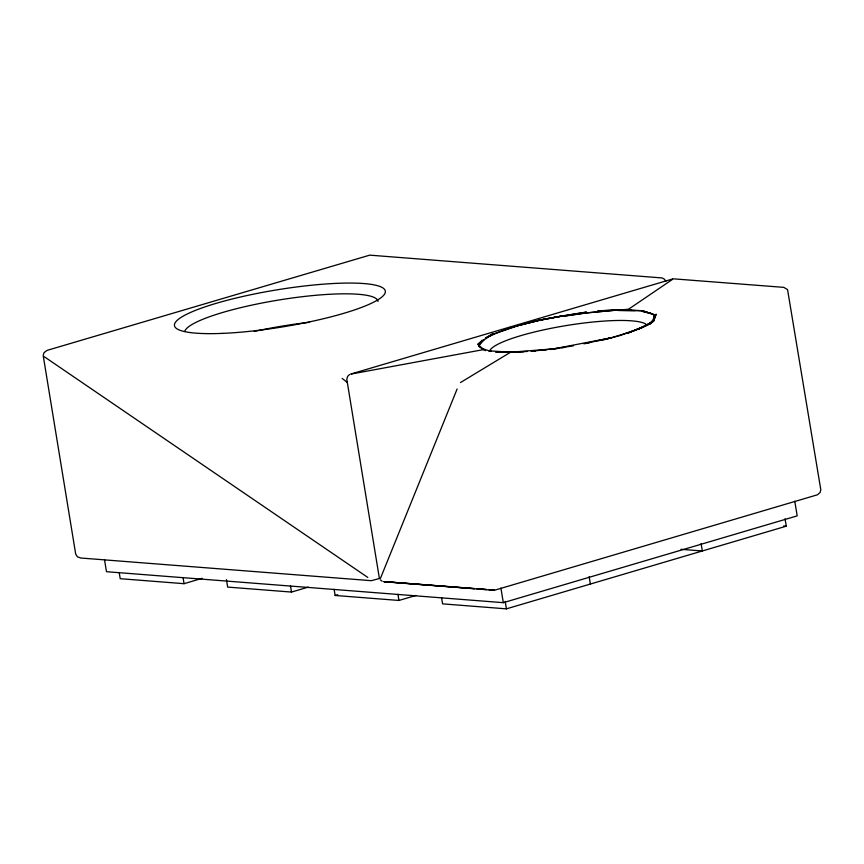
<?xml version="1.0" encoding="UTF-8"?>
<svg xmlns="http://www.w3.org/2000/svg" width="864" height="864" viewBox="0 0 864 864"><rect width="100%" height="100%" fill="white"/><g stroke="black" fill="none" stroke-linecap="round" stroke-linejoin="round"><path stroke-width="1.3" d="M655.106 317.855L655.42 314.464L653.584 321.138L650.592 323.644L628.366 332.953L650.592 323.644L656.23 314.248L653.584 321.138L645.019 326.138L647.341 324.994M380.408 578.459L457.132 388.973M482.339 340.157L478.019 344.142L479.034 346.313L483.289 349.639L351.281 374.026M651.532 322.315L648.464 324.4L652.352 321.062M648.464 324.4L652.828 321.419L645.062 326.095M628.225 309.442L597.974 310.878L628.225 309.442L673.132 278.953M349.564 374.522L347.63 376.337L346.799 379.296L379.296 577.822M460.48 382.547L510.559 352.231L553.63 348.862L573.404 345.827M564.214 315.608L586.537 312.088L539.428 319.972L508.507 328.039L539.708 320.263L561.611 316.094C535.896 320.393 509.598 325.901 486.313 337.91M485.341 338.105L492.815 333.742L478.019 344.142L483.289 349.639M485.492 338.148L493.517 333.904M603.601 339.833L620.298 335.48L643.95 326.754L638.042 329.368L653.584 321.138M638.021 329.357L643.95 326.754M636.854 329.886L610.848 337.943L597.974 340.74M350.73 374.058L672.592 278.986M119.2 572.519L120.215 578.696L184.043 583.686L202.133 578.34M226.454 579.668L227.664 587.088L291.503 592.067L308.297 587.11M334.109 589.291L335.124 595.469L337.705 594.713M335.124 595.469L398.952 600.458L415.746 595.501M495.007 590.101L817.495 494.78L820.152 492.415L820.8 489.715L787.558 289.613L783.81 287.366L674.05 278.878M104.522 559.721L106.477 571.698L503.312 602.672L797.18 515.873L794.783 501.239M441.569 597.683L442.573 603.86L506.412 608.85L786.283 526.176L785.063 518.767M379.307 578.556L371.282 580.684L81.011 558.036L77.512 556.913L75.697 554.126L43.2 355.601L44.032 352.631L47.142 350.363L369.727 255.15L662.008 277.938L664.427 279.169L665.874 281.405M583.87 343.796L611.215 337.813L553.63 348.862L531.166 351.281M585.09 343.548L591.527 342.144M518.476 325.469L539.708 320.263L561.611 316.062M551.47 349.402L559.148 348.235M561.74 347.836L564.343 347.425M532.85 351.27L535.486 351M542.084 350.298L546.037 349.877M549.99 349.456L553.954 349.045M510.559 352.231L527.299 351.454M516.942 352.102L523.573 351.788M635.224 310.597L618.181 310.424L642.6 310.759L654.653 314.798L642.6 310.759L627.707 309.83L631.465 310.208M507.654 352.447L511.639 352.361L507.654 352.22M498.355 352.048L495.698 351.81L511.099 352.231L488.851 350.838L491.13 351.162M495.698 351.81L503.669 352.08M463.871 587.779L384.048 581.612L474.358 588.6M466.528 587.984L474.509 588.6M477.176 588.805L486.486 589.518M477.036 588.805L486.421 589.518M783.616 525.971L786.283 526.176M681.037 549.32L702.324 550.973L701.104 543.564M493.722 590.274L383.789 581.71M489.575 350.978L482.339 348.592L485.536 350.698M481.583 348.3L484.078 349.661L479.034 346.313M382.115 581.234L380.311 579.809M44.334 356.756L367.805 577.444M342.166 378.432L347.35 382.482M589.162 576.634L590.371 584.042M505.192 601.43L506.412 608.85M500.915 588.038L503.312 602.672M397.948 594.281L398.952 600.458M290.488 585.889L291.503 592.067M183.038 577.498L184.043 583.686M184.734 331.484A97.934 17.172 -9.3 0 1 283.144 299.322A97.934 17.172 -9.3 0 1 377.978 301.493M489.542 351.27A80.125 14.051 -9.3 0 1 565.456 325.696A80.125 14.051 -9.3 0 1 647.028 325.188M254.221 331.463A97.934 17.172 -9.3 0 1 309.625 322.283M518.4 325.512A160.974 15.66 -23.8 0 1 493.441 333.947M483.98 339.595L479.671 344.412L483.98 339.595M586.278 312.919L562.982 316.256L586.278 312.919L618.57 309.928L586.278 312.919M494.467 590.134L489.143 589.723L494.467 590.134M651.445 313.589L641.995 311.245L651.445 313.589M654.275 317.736L653.951 315.252L654.296 319.399L654.275 317.736M222.826 333.364A106.834 18.738 -9.3 0 0 385.236 292.561A106.834 18.738 -9.3 0 0 231.606 299.138A106.834 18.738 -9.3 0 0 222.826 333.364"/></g></svg>
